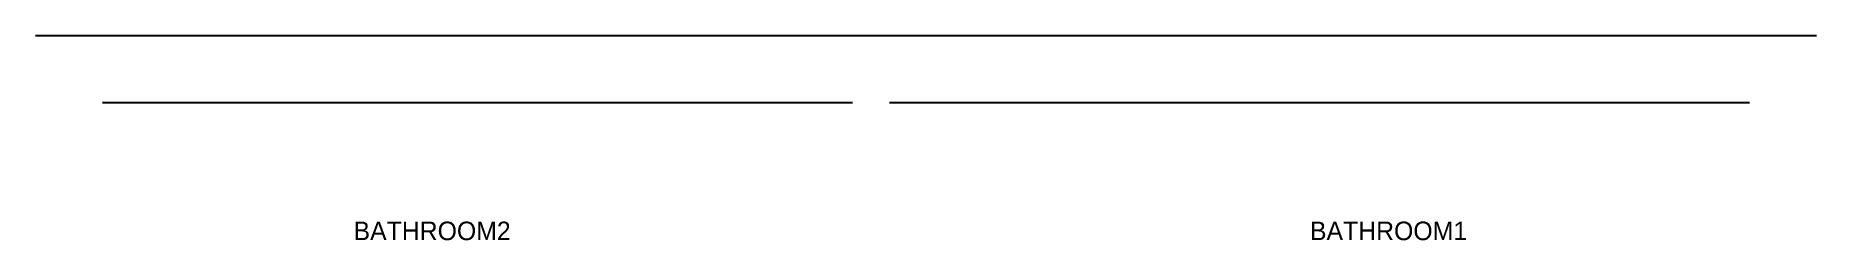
# Model space of a CAD drawing. Header units: metres. Extents: x 0 to 240, y 272 to 300.
import ezdxf

# ---------------------------------------------------------------- set-up
doc = ezdxf.new("R2010")
doc.units = ezdxf.units.M

msp = doc.modelspace()

# ---------------------------------------------------------------- linework, layer by layer
at = {"layer": 'BathRoom1'}
msp.add_line((115.08, 291), (231, 291), dxfattribs=at)
at = {"layer": 'BathRoom2'}
msp.add_line((9, 291), (110.08, 291), dxfattribs=at)
at = {"layer": 'Boundary'}
msp.add_line((0, 300), (240, 300), dxfattribs=at)

# ---------------------------------------------------------------- texts
at = {"layer": 'BathRoom1', "insert": (171.75, 274.94), "char_height": 2.5, "attachment_point": 1}
msp.add_mtext('BATHROOM1', dxfattribs=at)
at = {"layer": 'BathRoom2', "insert": (42.85, 274.94), "char_height": 2.5, "attachment_point": 1}
msp.add_mtext('BATHROOM2', dxfattribs=at)

doc.saveas('drawing.dxf')
